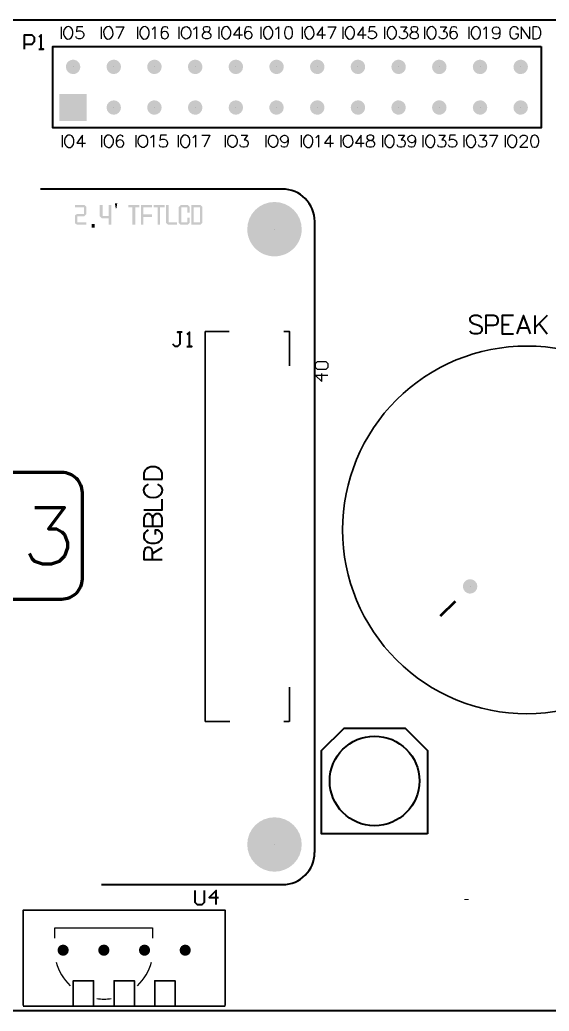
# Model space of a CAD drawing. Header units: millimetres. Extents: x 0 to 120, y 1 to 63.
# Drawn here: x 56.3 to 89.3, y 1.3 to 63.2 of the extents above; entities that cross this region are included whole.
import ezdxf

# ---------------------------------------------------------------- set-up
doc = ezdxf.new("R2010")
doc.units = ezdxf.units.MM
doc.layers.add('PDF_几何图形', color=7, linetype='Continuous', true_color=0x008000)
doc.layers.add('PDF_实体填充', color=7, linetype='Continuous', true_color=0xc64230)

msp = doc.modelspace()

# ---------------------------------------------------------------- hatches: boundary and pattern name
at = {"layer": 'PDF_实体填充', "true_color": 0x1f4769, "transparency": 33554559}
for points in [[(60.05, 60.269, 0.414229), (59.601, 60.719), (59.601, 60.719, 0.414218), (59.151, 60.269), (59.151, 60.269, 0.414205), (59.601, 59.82), (59.601, 59.82, 0.414216)], [(60.05, 60.269, 0.414229), (59.601, 60.719), (59.601, 60.719, 0.414218), (59.151, 60.269), (59.151, 60.269, 0.414205), (59.601, 59.82), (59.601, 59.82, 0.414216)], [(62.59, 60.269, 0.414215), (62.14, 60.719), (62.14, 60.719, 0.414221), (61.69, 60.269), (61.69, 60.269, 0.414208), (62.14, 59.82), (62.14, 59.82, 0.414202)], [(62.59, 60.269, 0.414215), (62.14, 60.719), (62.14, 60.719, 0.414221), (61.69, 60.269), (61.69, 60.269, 0.414208), (62.14, 59.82), (62.14, 59.82, 0.414202)], [(65.129, 60.269, 0.414218), (64.679, 60.719), (64.679, 60.719, 0.414229), (64.229, 60.269), (64.229, 60.269, 0.414216), (64.679, 59.82), (64.679, 59.82, 0.414205)], [(65.129, 60.269, 0.414218), (64.679, 60.719), (64.679, 60.719, 0.414229), (64.229, 60.269), (64.229, 60.269, 0.414216), (64.679, 59.82), (64.679, 59.82, 0.414205)], [(67.669, 60.269, 0.414227), (67.219, 60.719), (67.219, 60.719, 0.414218), (66.769, 60.269), (66.769, 60.269, 0.414205), (67.219, 59.82), (67.219, 59.82, 0.414214)], [(67.669, 60.269, 0.414227), (67.219, 60.719), (67.219, 60.719, 0.414218), (66.769, 60.269), (66.769, 60.269, 0.414205), (67.219, 59.82), (67.219, 59.82, 0.414214)], [(70.208, 60.269, 0.414221), (69.758, 60.719), (69.758, 60.719, 0.414222), (69.308, 60.269), (69.308, 60.269, 0.414209), (69.758, 59.82), (69.758, 59.82, 0.414208)], [(70.208, 60.269, 0.414221), (69.758, 60.719), (69.758, 60.719, 0.414222), (69.308, 60.269), (69.308, 60.269, 0.414209), (69.758, 59.82), (69.758, 59.82, 0.414208)], [(72.748, 60.269, 0.414215), (72.298, 60.719), (72.298, 60.719, 0.414225), (71.848, 60.269), (71.848, 60.269, 0.414212), (72.298, 59.82), (72.298, 59.82, 0.414202)], [(72.748, 60.269, 0.414215), (72.298, 60.719), (72.298, 60.719, 0.414225), (71.848, 60.269), (71.848, 60.269, 0.414212), (72.298, 59.82), (72.298, 59.82, 0.414202)], [(75.287, 60.269, 0.414229), (74.837, 60.719), (74.837, 60.719, 0.414222), (74.387, 60.269), (74.387, 60.269, 0.414209), (74.837, 59.82), (74.837, 59.82, 0.414216)], [(75.287, 60.269, 0.414229), (74.837, 60.719), (74.837, 60.719, 0.414222), (74.387, 60.269), (74.387, 60.269, 0.414209), (74.837, 59.82), (74.837, 59.82, 0.414216)], [(77.826, 60.269, 0.414229), (77.376, 60.719), (77.376, 60.719, 0.414222), (76.926, 60.269), (76.926, 60.269, 0.414209), (77.376, 59.82), (77.376, 59.82, 0.414216)], [(77.826, 60.269, 0.414229), (77.376, 60.719), (77.376, 60.719, 0.414222), (76.926, 60.269), (76.926, 60.269, 0.414209), (77.376, 59.82), (77.376, 59.82, 0.414216)], [(80.366, 60.269, 0.414215), (79.916, 60.719), (79.916, 60.719, 0.414225), (79.466, 60.269), (79.466, 60.269, 0.414212), (79.916, 59.82), (79.916, 59.82, 0.414202)], [(80.366, 60.269, 0.414215), (79.916, 60.719), (79.916, 60.719, 0.414225), (79.466, 60.269), (79.466, 60.269, 0.414212), (79.916, 59.82), (79.916, 59.82, 0.414202)], [(82.905, 60.269, 0.414229), (82.455, 60.719), (82.455, 60.719, 0.414229), (82.005, 60.269), (82.005, 60.269, 0.414216), (82.455, 59.82), (82.455, 59.82, 0.414216)], [(82.905, 60.269, 0.414229), (82.455, 60.719), (82.455, 60.719, 0.414229), (82.005, 60.269), (82.005, 60.269, 0.414216), (82.455, 59.82), (82.455, 59.82, 0.414216)], [(85.444, 60.269, 0.414229), (84.995, 60.719), (84.995, 60.719, 0.414215), (84.545, 60.269), (84.545, 60.269, 0.414202), (84.995, 59.82), (84.995, 59.82, 0.414216)], [(85.444, 60.269, 0.414229), (84.995, 60.719), (84.995, 60.719, 0.414215), (84.545, 60.269), (84.545, 60.269, 0.414202), (84.995, 59.82), (84.995, 59.82, 0.414216)], [(87.984, 60.269, 0.414215), (87.534, 60.719), (87.534, 60.719, 0.414229), (87.084, 60.269), (87.084, 60.269, 0.414216), (87.534, 59.82), (87.534, 59.82, 0.414202)], [(87.984, 60.269, 0.414215), (87.534, 60.719), (87.534, 60.719, 0.414229), (87.084, 60.269), (87.084, 60.269, 0.414216), (87.534, 59.82), (87.534, 59.82, 0.414202)], [(60.05, 57.733, 0.41422), (59.601, 58.182), (59.601, 58.182, 0.414209), (59.151, 57.733), (59.151, 57.733, 0.414207), (59.601, 57.283), (59.601, 57.283, 0.414218)], [(60.05, 57.733, 0.41422), (59.601, 58.182), (59.601, 58.182, 0.414209), (59.151, 57.733), (59.151, 57.733, 0.414207), (59.601, 57.283), (59.601, 57.283, 0.414218)], [(62.59, 57.733, 0.414205), (62.14, 58.182), (62.14, 58.182, 0.414212), (61.69, 57.733), (61.69, 57.733, 0.41421), (62.14, 57.283), (62.14, 57.283, 0.414204)], [(62.59, 57.733, 0.414205), (62.14, 58.182), (62.14, 58.182, 0.414212), (61.69, 57.733), (61.69, 57.733, 0.41421), (62.14, 57.283), (62.14, 57.283, 0.414204)], [(65.129, 57.733, 0.414209), (64.679, 58.182), (64.679, 58.182, 0.41422), (64.229, 57.733), (64.229, 57.733, 0.414218), (64.679, 57.283), (64.679, 57.283, 0.414207)], [(65.129, 57.733, 0.414209), (64.679, 58.182), (64.679, 58.182, 0.41422), (64.229, 57.733), (64.229, 57.733, 0.414218), (64.679, 57.283), (64.679, 57.283, 0.414207)], [(67.669, 57.733, 0.414218), (67.219, 58.182), (67.219, 58.182, 0.414209), (66.769, 57.733), (66.769, 57.733, 0.414207), (67.219, 57.283), (67.219, 57.283, 0.414216)], [(67.669, 57.733, 0.414218), (67.219, 58.182), (67.219, 58.182, 0.414209), (66.769, 57.733), (66.769, 57.733, 0.414207), (67.219, 57.283), (67.219, 57.283, 0.414216)], [(70.208, 57.733, 0.414212), (69.758, 58.182), (69.758, 58.182, 0.414213), (69.308, 57.733), (69.308, 57.733, 0.414211), (69.758, 57.283), (69.758, 57.283, 0.41421)], [(70.208, 57.733, 0.414212), (69.758, 58.182), (69.758, 58.182, 0.414213), (69.308, 57.733), (69.308, 57.733, 0.414211), (69.758, 57.283), (69.758, 57.283, 0.41421)], [(72.748, 57.733, 0.414205), (72.298, 58.182), (72.298, 58.182, 0.414216), (71.848, 57.733), (71.848, 57.733, 0.414214), (72.298, 57.283), (72.298, 57.283, 0.414204)], [(72.748, 57.733, 0.414205), (72.298, 58.182), (72.298, 58.182, 0.414216), (71.848, 57.733), (71.848, 57.733, 0.414214), (72.298, 57.283), (72.298, 57.283, 0.414204)], [(75.287, 57.733, 0.41422), (74.837, 58.182), (74.837, 58.182, 0.414213), (74.387, 57.733), (74.387, 57.733, 0.414211), (74.837, 57.283), (74.837, 57.283, 0.414218)], [(75.287, 57.733, 0.41422), (74.837, 58.182), (74.837, 58.182, 0.414213), (74.387, 57.733), (74.387, 57.733, 0.414211), (74.837, 57.283), (74.837, 57.283, 0.414218)], [(77.826, 57.733, 0.41422), (77.376, 58.182), (77.376, 58.182, 0.414213), (76.926, 57.733), (76.926, 57.733, 0.414211), (77.376, 57.283), (77.376, 57.283, 0.414218)], [(77.826, 57.733, 0.41422), (77.376, 58.182), (77.376, 58.182, 0.414213), (76.926, 57.733), (76.926, 57.733, 0.414211), (77.376, 57.283), (77.376, 57.283, 0.414218)], [(80.366, 57.733, 0.414205), (79.916, 58.182), (79.916, 58.182, 0.414216), (79.466, 57.733), (79.466, 57.733, 0.414214), (79.916, 57.283), (79.916, 57.283, 0.414204)], [(80.366, 57.733, 0.414205), (79.916, 58.182), (79.916, 58.182, 0.414216), (79.466, 57.733), (79.466, 57.733, 0.414214), (79.916, 57.283), (79.916, 57.283, 0.414204)], [(82.905, 57.733, 0.41422), (82.455, 58.182), (82.455, 58.182, 0.41422), (82.005, 57.733), (82.005, 57.733, 0.414218), (82.455, 57.283), (82.455, 57.283, 0.414218)], [(82.905, 57.733, 0.41422), (82.455, 58.182), (82.455, 58.182, 0.41422), (82.005, 57.733), (82.005, 57.733, 0.414218), (82.455, 57.283), (82.455, 57.283, 0.414218)], [(85.444, 57.733, 0.41422), (84.995, 58.182), (84.995, 58.182, 0.414205), (84.545, 57.733), (84.545, 57.733, 0.414204), (84.995, 57.283), (84.995, 57.283, 0.414218)], [(85.444, 57.733, 0.41422), (84.995, 58.182), (84.995, 58.182, 0.414205), (84.545, 57.733), (84.545, 57.733, 0.414204), (84.995, 57.283), (84.995, 57.283, 0.414218)], [(87.984, 57.733, 0.414205), (87.534, 58.182), (87.534, 58.182, 0.41422), (87.084, 57.733), (87.084, 57.733, 0.414218), (87.534, 57.283), (87.534, 57.283, 0.414204)], [(87.984, 57.733, 0.414205), (87.534, 58.182), (87.534, 58.182, 0.41422), (87.084, 57.733), (87.084, 57.733, 0.414218), (87.534, 57.283), (87.534, 57.283, 0.414204)], [(73.87, 50.134, 0.414212), (72.171, 51.832), (72.171, 51.832, 0.414213), (70.471, 50.134), (70.471, 50.134, 0.414216), (72.171, 48.436), (72.171, 48.436, 0.414215)], [(73.87, 50.134, 0.414212), (72.171, 51.832), (72.171, 51.832, 0.414213), (70.471, 50.134), (70.471, 50.134, 0.414216), (72.171, 48.436), (72.171, 48.436, 0.414215)], [(84.83, 27.818, 0.414213), (84.38, 28.268), (84.38, 28.268, 0.41422), (83.93, 27.818), (83.93, 27.818, 0.414216), (84.38, 27.369), (84.38, 27.369, 0.414209)], [(84.83, 27.818, 0.414213), (84.38, 28.268), (84.38, 28.268, 0.41422), (83.93, 27.818), (83.93, 27.818, 0.414216), (84.38, 27.369), (84.38, 27.369, 0.414209)], [(73.87, 11.697, 0.414213), (72.17, 13.395), (72.17, 13.395, 0.414213), (70.47, 11.697), (70.47, 11.697, 0.414213), (72.17, 9.999), (72.17, 9.999, 0.414213)], [(73.87, 11.697, 0.414213), (72.17, 13.395), (72.17, 13.395, 0.414213), (70.47, 11.697), (70.47, 11.697, 0.414213), (72.17, 9.999), (72.17, 9.999, 0.414213)], [(59.331, 5.093, 0.414213), (58.981, 5.443), (58.981, 5.443, 0.41421), (58.631, 5.093), (58.631, 5.093, 0.414211), (58.981, 4.743), (58.981, 4.743, 0.414213)], [(59.331, 5.093, 0.414213), (58.981, 5.443), (58.981, 5.443, 0.41421), (58.631, 5.093), (58.631, 5.093, 0.414211), (58.981, 4.743), (58.981, 4.743, 0.414213)], [(61.87, 5.093, 0.414224), (61.52, 5.443), (61.52, 5.443, 0.414213), (61.17, 5.093), (61.17, 5.093, 0.414213), (61.52, 4.743), (61.52, 4.743, 0.414225)], [(61.87, 5.093, 0.414224), (61.52, 5.443), (61.52, 5.443, 0.414213), (61.17, 5.093), (61.17, 5.093, 0.414213), (61.52, 4.743), (61.52, 4.743, 0.414225)], [(64.409, 5.093, 0.414213), (64.059, 5.443), (64.059, 5.443, 0.41421), (63.71, 5.093), (63.71, 5.093, 0.414211), (64.059, 4.743), (64.059, 4.743, 0.414213)], [(64.409, 5.093, 0.414213), (64.059, 5.443), (64.059, 5.443, 0.41421), (63.71, 5.093), (63.71, 5.093, 0.414211), (64.059, 4.743), (64.059, 4.743, 0.414213)], [(66.949, 5.093, 0.414213), (66.599, 5.443), (66.599, 5.443, 0.414213), (66.249, 5.093), (66.249, 5.093, 0.414213), (66.599, 4.743), (66.599, 4.743, 0.414213)], [(66.949, 5.093, 0.414213), (66.599, 5.443), (66.599, 5.443, 0.414213), (66.249, 5.093), (66.249, 5.093, 0.414213), (66.599, 4.743), (66.599, 4.743, 0.414213)]]:
    msp.add_hatch(color=139, dxfattribs=at).paths.add_polyline_path(points)
at = {"layer": 'PDF_实体填充', "true_color": 0x008000, "transparency": 33554559}
for points in [[(60.431, 51.521), (60.431, 51.064), (60.304, 50.938), (59.872, 50.938), (59.872, 50.557), (60.431, 50.557), (60.431, 50.405), (59.847, 50.405), (59.72, 50.506), (59.72, 50.988), (59.847, 51.09), (60.279, 51.09), (60.279, 51.496), (59.72, 51.496), (59.72, 51.648), (60.304, 51.648)], [(61.98, 50.405), (61.828, 50.405), (61.828, 50.811), (61.396, 50.811), (61.269, 50.938), (61.269, 51.648), (61.447, 51.648), (61.447, 50.963), (61.828, 50.963), (61.828, 51.648), (61.98, 51.648)], [(63.732, 51.496), (63.478, 51.496), (63.478, 50.405), (63.301, 50.405), (63.301, 51.496), (63.047, 51.496), (63.047, 51.648), (63.732, 51.648)], [(64.52, 51.496), (63.986, 51.496), (63.986, 51.064), (64.52, 51.064), (64.52, 50.887), (63.986, 50.887), (63.986, 50.405), (63.834, 50.405), (63.834, 51.648), (64.52, 51.648)], [(65.307, 51.496), (65.027, 51.496), (65.027, 50.405), (64.875, 50.405), (64.875, 51.496), (64.621, 51.496), (64.621, 51.648), (65.307, 51.648)], [(65.561, 50.557), (66.094, 50.557), (66.094, 50.405), (65.535, 50.405), (65.408, 50.532), (65.408, 51.648), (65.561, 51.648)], [(66.881, 51.521), (66.881, 51.166), (66.729, 51.166), (66.729, 51.496), (66.348, 51.496), (66.348, 50.557), (66.729, 50.557), (66.729, 50.862), (66.881, 50.862), (66.881, 50.532), (66.754, 50.405), (66.323, 50.405), (66.196, 50.532), (66.196, 51.521), (66.323, 51.648), (66.754, 51.648)]]:
    msp.add_hatch(color=96, dxfattribs=at).paths.add_polyline_path(points)
h = msp.add_hatch(color=96, dxfattribs=at)
h.paths.add_polyline_path([(67.516, 51.496), (67.135, 51.496), (67.135, 50.557), (67.516, 50.557)], flags=0)
h.paths.add_polyline_path([(67.668, 51.521), (67.668, 50.532), (67.541, 50.405), (66.983, 50.405), (66.983, 51.648), (67.541, 51.648)], flags=0)

# ---------------------------------------------------------------- linework, layer by layer
at = {"layer": 'PDF_几何图形', "color": 216, "lineweight": 40, "true_color": 0x800080}
msp.add_lwpolyline([(0.415, 21.1, 0.181672), (1.285, 21.963, 0.414528), (0.426, 24.271), (0.426, 61.163, -0.414198), (2.534, 63.205), (118.282, 63.211, -0.414209), (120.39, 61.124)], format="xyb", dxfattribs=at)
at = {"layer": 'PDF_几何图形', "color": 22, "lineweight": 30, "true_color": 0xc64230}
for points in [[(58.851, 62.781), (58.851, 62.02)], [(60.204, 62.781), (59.841, 62.781), (59.805, 62.455), (59.841, 62.491), (59.95, 62.527), (60.059, 62.527), (60.167, 62.491), (60.24, 62.419), (60.276, 62.31), (60.276, 62.238), (60.24, 62.129), (60.167, 62.056), (60.059, 62.02), (59.95, 62.02), (59.841, 62.056), (59.805, 62.092), (59.768, 62.165)], [(61.353, 62.781), (61.353, 62.02)], [(62.27, 62.781), (62.778, 62.781), (62.415, 62.02)], [(63.613, 62.781), (63.613, 62.02)], [(64.531, 62.636), (64.603, 62.672), (64.712, 62.781), (64.712, 62.02)], [(65.524, 62.672), (65.488, 62.745), (65.379, 62.781), (65.307, 62.781), (65.198, 62.745), (65.125, 62.636), (65.089, 62.455), (65.089, 62.274), (65.125, 62.129), (65.198, 62.056), (65.307, 62.02), (65.343, 62.02), (65.452, 62.056), (65.524, 62.129), (65.56, 62.238), (65.56, 62.274), (65.524, 62.382), (65.452, 62.455), (65.343, 62.491), (65.307, 62.491), (65.198, 62.455), (65.125, 62.382), (65.089, 62.274)], [(66.207, 62.781), (66.207, 62.02)], [(67.124, 62.636), (67.197, 62.672), (67.305, 62.781), (67.305, 62.02)], [(68.703, 62.781), (68.703, 62.02)], [(69.983, 62.02), (69.983, 62.781), (69.62, 62.274), (70.164, 62.274)], [(70.734, 62.672), (70.698, 62.745), (70.589, 62.781), (70.516, 62.781), (70.407, 62.745), (70.335, 62.636), (70.299, 62.455), (70.299, 62.274), (70.335, 62.129), (70.407, 62.056), (70.516, 62.02), (70.553, 62.02), (70.661, 62.056), (70.734, 62.129), (70.77, 62.238), (70.77, 62.274), (70.734, 62.382), (70.661, 62.455), (70.553, 62.491), (70.516, 62.491), (70.407, 62.455), (70.335, 62.382), (70.299, 62.274)], [(71.32, 62.781), (71.32, 62.02)], [(72.237, 62.636), (72.31, 62.672), (72.419, 62.781), (72.419, 62.02)], [(73.896, 62.781), (73.896, 62.02)], [(75.176, 62.02), (75.176, 62.781), (74.814, 62.274), (75.358, 62.274)], [(75.492, 62.781), (76, 62.781), (75.637, 62.02)], [(76.425, 62.781), (76.425, 62.02)], [(77.705, 62.02), (77.705, 62.781), (77.343, 62.274), (77.887, 62.274)], [(78.456, 62.781), (78.093, 62.781), (78.057, 62.455), (78.093, 62.491), (78.202, 62.527), (78.311, 62.527), (78.42, 62.491), (78.492, 62.419), (78.529, 62.31), (78.529, 62.238), (78.492, 62.129), (78.42, 62.056), (78.311, 62.02), (78.202, 62.02), (78.093, 62.056), (78.057, 62.092), (78.021, 62.165)], [(79.042, 62.781), (79.042, 62.02)], [(80.032, 62.781), (80.431, 62.781), (80.214, 62.491), (80.323, 62.491), (80.395, 62.455), (80.431, 62.419), (80.468, 62.31), (80.468, 62.238), (80.431, 62.129), (80.359, 62.056), (80.25, 62.02), (80.141, 62.02), (80.032, 62.056), (79.996, 62.092), (79.96, 62.165)], [(81.521, 62.781), (81.521, 62.02)], [(82.511, 62.781), (82.91, 62.781), (82.693, 62.491), (82.801, 62.491), (82.874, 62.455), (82.91, 62.419), (82.946, 62.31), (82.946, 62.238), (82.91, 62.129), (82.838, 62.056), (82.729, 62.02), (82.62, 62.02), (82.511, 62.056), (82.475, 62.092), (82.439, 62.165)], [(83.552, 62.672), (83.516, 62.745), (83.407, 62.781), (83.335, 62.781), (83.226, 62.745), (83.153, 62.636), (83.117, 62.455), (83.117, 62.274), (83.153, 62.129), (83.226, 62.056), (83.335, 62.02), (83.371, 62.02), (83.48, 62.056), (83.552, 62.129), (83.588, 62.238), (83.588, 62.274), (83.552, 62.382), (83.48, 62.455), (83.371, 62.491), (83.335, 62.491), (83.226, 62.455), (83.153, 62.382), (83.117, 62.274)], [(84.29, 62.781), (84.29, 62.02)], [(85.208, 62.636), (85.28, 62.672), (85.389, 62.781), (85.389, 62.02)], [(86.238, 62.527), (86.201, 62.419), (86.129, 62.346), (86.02, 62.31), (85.984, 62.31), (85.875, 62.346), (85.802, 62.419), (85.766, 62.527), (85.766, 62.563), (85.802, 62.672), (85.875, 62.745), (85.984, 62.781), (86.02, 62.781), (86.129, 62.745), (86.201, 62.672), (86.238, 62.527), (86.238, 62.346), (86.201, 62.165), (86.129, 62.056), (86.02, 62.02), (85.948, 62.02), (85.839, 62.056), (85.802, 62.129)], [(87.392, 62.6), (87.356, 62.672), (87.284, 62.745), (87.211, 62.781), (87.066, 62.781), (86.993, 62.745), (86.921, 62.672), (86.885, 62.6), (86.848, 62.491), (86.848, 62.31), (86.885, 62.201), (86.921, 62.129), (86.993, 62.056), (87.066, 62.02), (87.211, 62.02), (87.284, 62.056), (87.356, 62.129), (87.392, 62.201), (87.392, 62.31), (87.211, 62.31)], [(88.074, 62.781), (88.074, 62.02), (87.566, 62.781), (87.566, 62.02)], [(58.915, 56.008), (58.915, 55.247)], [(60.195, 55.247), (60.195, 56.008), (59.833, 55.5), (60.377, 55.5)], [(61.378, 56.008), (61.378, 55.247)], [(62.731, 55.899), (62.695, 55.971), (62.586, 56.008), (62.513, 56.008), (62.405, 55.971), (62.332, 55.863), (62.296, 55.682), (62.296, 55.5), (62.332, 55.355), (62.405, 55.283), (62.513, 55.247), (62.55, 55.247), (62.658, 55.283), (62.731, 55.355), (62.767, 55.464), (62.767, 55.5), (62.731, 55.609), (62.658, 55.682), (62.55, 55.718), (62.513, 55.718), (62.405, 55.682), (62.332, 55.609), (62.296, 55.5)], [(63.511, 56.008), (63.511, 55.247)], [(64.429, 55.863), (64.502, 55.899), (64.61, 56.008), (64.61, 55.247)], [(65.423, 56.008), (65.06, 56.008), (65.024, 55.682), (65.06, 55.718), (65.169, 55.754), (65.278, 55.754), (65.387, 55.718), (65.459, 55.645), (65.495, 55.536), (65.495, 55.464), (65.459, 55.355), (65.387, 55.283), (65.278, 55.247), (65.169, 55.247), (65.06, 55.283), (65.024, 55.319), (64.987, 55.392)], [(66.152, 56.008), (66.152, 55.247)], [(67.07, 55.863), (67.143, 55.899), (67.251, 56.008), (67.251, 55.247)], [(67.628, 56.008), (68.136, 56.008), (67.774, 55.247)], [(69.098, 56.008), (69.098, 55.247)], [(70.088, 56.008), (70.487, 56.008), (70.27, 55.718), (70.378, 55.718), (70.451, 55.682), (70.487, 55.645), (70.523, 55.536), (70.523, 55.464), (70.487, 55.355), (70.415, 55.283), (70.306, 55.247), (70.197, 55.247), (70.088, 55.283), (70.052, 55.319), (70.016, 55.392)], [(71.637, 56.008), (71.637, 55.247)], [(73.027, 55.754), (72.99, 55.645), (72.918, 55.573), (72.809, 55.536), (72.773, 55.536), (72.664, 55.573), (72.591, 55.645), (72.555, 55.754), (72.555, 55.79), (72.591, 55.899), (72.664, 55.971), (72.773, 56.008), (72.809, 56.008), (72.918, 55.971), (72.99, 55.899), (73.027, 55.754), (73.027, 55.573), (72.99, 55.392), (72.918, 55.283), (72.809, 55.247), (72.736, 55.247), (72.628, 55.283), (72.591, 55.355)], [(73.825, 56.008), (73.825, 55.247)], [(74.742, 55.863), (74.815, 55.899), (74.924, 56.008), (74.924, 55.247)], [(75.663, 55.247), (75.663, 56.008), (75.301, 55.5), (75.845, 55.5)], [(76.306, 56.008), (76.306, 55.247)], [(77.587, 55.247), (77.587, 56.008), (77.224, 55.5), (77.768, 55.5)], [(78.904, 56.008), (78.904, 55.247)], [(79.894, 56.008), (80.293, 56.008), (80.075, 55.718), (80.184, 55.718), (80.256, 55.682), (80.293, 55.645), (80.329, 55.536), (80.329, 55.464), (80.293, 55.355), (80.22, 55.283), (80.111, 55.247), (80.002, 55.247), (79.894, 55.283), (79.857, 55.319), (79.821, 55.392)], [(80.971, 55.754), (80.935, 55.645), (80.862, 55.573), (80.753, 55.536), (80.717, 55.536), (80.608, 55.573), (80.536, 55.645), (80.499, 55.754), (80.499, 55.79), (80.536, 55.899), (80.608, 55.971), (80.717, 56.008), (80.753, 56.008), (80.862, 55.971), (80.935, 55.899), (80.971, 55.754), (80.971, 55.573), (80.935, 55.392), (80.862, 55.283), (80.753, 55.247), (80.681, 55.247), (80.572, 55.283), (80.536, 55.355)], [(81.437, 56.008), (81.437, 55.247)], [(82.427, 56.008), (82.826, 56.008), (82.609, 55.718), (82.717, 55.718), (82.79, 55.682), (82.826, 55.645), (82.862, 55.536), (82.862, 55.464), (82.826, 55.355), (82.754, 55.283), (82.645, 55.247), (82.536, 55.247), (82.427, 55.283), (82.391, 55.319), (82.355, 55.392)], [(83.468, 56.008), (83.105, 56.008), (83.069, 55.682), (83.105, 55.718), (83.214, 55.754), (83.323, 55.754), (83.432, 55.718), (83.504, 55.645), (83.541, 55.536), (83.541, 55.464), (83.504, 55.355), (83.432, 55.283), (83.323, 55.247), (83.214, 55.247), (83.105, 55.283), (83.069, 55.319), (83.033, 55.392)], [(83.982, 56.008), (83.982, 55.247)], [(84.972, 56.008), (85.371, 56.008), (85.154, 55.718), (85.262, 55.718), (85.335, 55.682), (85.371, 55.645), (85.408, 55.536), (85.408, 55.464), (85.371, 55.355), (85.299, 55.283), (85.19, 55.247), (85.081, 55.247), (84.972, 55.283), (84.936, 55.319), (84.9, 55.392)], [(85.578, 56.008), (86.086, 56.008), (85.723, 55.247)], [(86.555, 56.008), (86.555, 55.247)], [(87.509, 55.826), (87.509, 55.863), (87.545, 55.935), (87.581, 55.971), (87.654, 56.008), (87.799, 56.008), (87.872, 55.971), (87.908, 55.935), (87.944, 55.863), (87.944, 55.79), (87.908, 55.718), (87.835, 55.609), (87.473, 55.247), (87.98, 55.247)]]:
    msp.add_lwpolyline(points, dxfattribs=at)
for points in [[(67.864, 62.781), (67.755, 62.745), (67.719, 62.672), (67.719, 62.6), (67.755, 62.527), (67.828, 62.491), (67.973, 62.455), (68.082, 62.419), (68.154, 62.346), (68.19, 62.274), (68.19, 62.165), (68.154, 62.092), (68.118, 62.056), (68.009, 62.02), (67.864, 62.02), (67.755, 62.056), (67.719, 62.092), (67.683, 62.165), (67.683, 62.274), (67.719, 62.346), (67.791, 62.419), (67.9, 62.455), (68.045, 62.491), (68.118, 62.527), (68.154, 62.6), (68.154, 62.672), (68.118, 62.745), (68.009, 62.781)], [(73.013, 62.781), (72.905, 62.745), (72.832, 62.636), (72.796, 62.455), (72.796, 62.346), (72.832, 62.165), (72.905, 62.056), (73.013, 62.02), (73.086, 62.02), (73.195, 62.056), (73.267, 62.165), (73.304, 62.346), (73.304, 62.455), (73.267, 62.636), (73.195, 62.745), (73.086, 62.781)], [(80.819, 62.781), (80.711, 62.745), (80.674, 62.672), (80.674, 62.6), (80.711, 62.527), (80.783, 62.491), (80.928, 62.455), (81.037, 62.419), (81.109, 62.346), (81.146, 62.274), (81.146, 62.165), (81.109, 62.092), (81.073, 62.056), (80.964, 62.02), (80.819, 62.02), (80.711, 62.056), (80.674, 62.092), (80.638, 62.165), (80.638, 62.274), (80.674, 62.346), (80.747, 62.419), (80.856, 62.455), (81.001, 62.491), (81.073, 62.527), (81.109, 62.6), (81.109, 62.672), (81.073, 62.745), (80.964, 62.781)], [(88.285, 62.02), (88.538, 62.02), (88.647, 62.056), (88.72, 62.129), (88.756, 62.201), (88.792, 62.31), (88.792, 62.491), (88.756, 62.6), (88.72, 62.672), (88.647, 62.745), (88.538, 62.781), (88.285, 62.781)], [(78.084, 56.008), (77.975, 55.971), (77.939, 55.899), (77.939, 55.826), (77.975, 55.754), (78.047, 55.718), (78.192, 55.682), (78.301, 55.645), (78.374, 55.573), (78.41, 55.5), (78.41, 55.392), (78.374, 55.319), (78.338, 55.283), (78.229, 55.247), (78.084, 55.247), (77.975, 55.283), (77.939, 55.319), (77.902, 55.392), (77.902, 55.5), (77.939, 55.573), (78.011, 55.645), (78.12, 55.682), (78.265, 55.718), (78.338, 55.754), (78.374, 55.826), (78.374, 55.899), (78.338, 55.971), (78.229, 56.008)], [(88.369, 56.008), (88.26, 55.971), (88.187, 55.863), (88.151, 55.682), (88.151, 55.573), (88.187, 55.392), (88.26, 55.283), (88.369, 55.247), (88.441, 55.247), (88.55, 55.283), (88.622, 55.392), (88.659, 55.573), (88.659, 55.682), (88.622, 55.863), (88.55, 55.971), (88.441, 56.008)]]:
    msp.add_lwpolyline(points, close=True, dxfattribs=at)
at = {"layer": 'PDF_几何图形', "lineweight": 40}
for points in [[(56.575, 61.383), (56.575, 62.271), (57.019, 62.271), (57.167, 62.123), (57.167, 61.827), (57.019, 61.679), (56.575, 61.679)], [(57.463, 61.383), (57.759, 61.383), (57.611, 61.383), (57.611, 62.271), (57.463, 62.123)], [(85.112, 44.57), (85.003, 44.678), (84.84, 44.733), (84.623, 44.733), (84.459, 44.678), (84.351, 44.57), (84.351, 44.461), (84.405, 44.352), (84.459, 44.298), (84.568, 44.243), (84.895, 44.135), (85.003, 44.08), (85.058, 44.026), (85.112, 43.917), (85.112, 43.754), (85.003, 43.646), (84.84, 43.591), (84.623, 43.591), (84.459, 43.646), (84.351, 43.754)], [(85.368, 44.135), (85.858, 44.135), (86.021, 44.189), (86.075, 44.243), (86.13, 44.352), (86.13, 44.515), (86.075, 44.624), (86.021, 44.678), (85.858, 44.733), (85.368, 44.733), (85.368, 43.591)], [(87.093, 44.733), (86.385, 44.733), (86.385, 43.591), (87.093, 43.591)], [(88.154, 43.591), (87.718, 44.733), (87.283, 43.591)], [(88.42, 44.733), (88.42, 43.591)], [(89.182, 44.733), (88.42, 43.972)], [(86.385, 44.189), (86.821, 44.189)], [(87.446, 43.972), (87.99, 43.972)], [(88.692, 44.243), (89.182, 43.591)], [(66.413, 43.698), (66.116, 43.698), (66.265, 43.698), (66.265, 42.958), (66.116, 42.81), (65.968, 42.81), (65.82, 42.958)], [(66.709, 42.81), (67.005, 42.81), (66.857, 42.81), (66.857, 43.698), (66.709, 43.55)], [(64.019, 32.606), (65.162, 32.606), (65.162, 33.259)], [(64.564, 32.079), (64.509, 32.242), (64.455, 32.297), (64.346, 32.351), (64.237, 32.351), (64.128, 32.297), (64.074, 32.242), (64.019, 32.079), (64.019, 31.59), (65.162, 31.59), (65.162, 32.079), (65.107, 32.242), (65.053, 32.297), (64.944, 32.351), (64.781, 32.351), (64.672, 32.297), (64.618, 32.242), (64.564, 32.079), (64.564, 31.59)], [(64.292, 31.329), (64.183, 31.275), (64.074, 31.166), (64.019, 31.057), (64.019, 30.84), (64.074, 30.731), (64.183, 30.622), (64.292, 30.568), (64.455, 30.514), (64.727, 30.514), (64.89, 30.568), (64.999, 30.622), (65.107, 30.731), (65.162, 30.84), (65.162, 31.057), (65.107, 31.166), (64.999, 31.275), (64.89, 31.329), (64.727, 31.329), (64.727, 31.057)], [(64.564, 29.498), (64.564, 29.987), (64.509, 30.15), (64.455, 30.204), (64.346, 30.258), (64.237, 30.258), (64.128, 30.204), (64.074, 30.15), (64.019, 29.987), (64.019, 29.498), (65.162, 29.498)], [(64.564, 29.878), (65.162, 30.258)], [(67.203, 8.833), (67.203, 8.094), (67.351, 7.946), (67.647, 7.946), (67.795, 8.094), (67.795, 8.833)], [(68.536, 7.946), (68.536, 8.833), (68.092, 8.39), (68.684, 8.39)]]:
    msp.add_lwpolyline(points, dxfattribs=at)
for points in [[(88.804, 61.538), (88.804, 56.464), (58.331, 56.464), (58.331, 61.538)], [(65.162, 34.519), (65.162, 34.9), (65.107, 35.063), (64.999, 35.172), (64.89, 35.226), (64.727, 35.28), (64.455, 35.28), (64.292, 35.226), (64.183, 35.172), (64.074, 35.063), (64.019, 34.9), (64.019, 34.519)], [(81.715, 12.371), (75.113, 12.371), (75.113, 17.571), (76.51, 18.966), (80.319, 18.966), (81.715, 17.571)]]:
    msp.add_lwpolyline(points, close=True, dxfattribs=at)
at = {"layer": 'PDF_几何图形', "color": 22, "lineweight": 211, "true_color": 0xc64230}
for points in [[(59.601, 60.27), (59.601, 60.27)], [(62.14, 60.27), (62.14, 60.27)], [(64.679, 60.27), (64.679, 60.27)], [(67.219, 60.27), (67.219, 60.27)], [(69.758, 60.27), (69.758, 60.27)], [(72.298, 60.27), (72.298, 60.27)], [(74.837, 60.27), (74.837, 60.27)], [(77.376, 60.27), (77.376, 60.27)], [(79.916, 60.27), (79.916, 60.27)], [(82.455, 60.27), (82.455, 60.27)], [(84.995, 60.27), (84.995, 60.27)], [(87.534, 60.27), (87.534, 60.27)], [(62.14, 57.733), (62.14, 57.733)], [(64.679, 57.733), (64.679, 57.733)], [(67.219, 57.733), (67.219, 57.733)], [(69.758, 57.733), (69.758, 57.733)], [(72.298, 57.733), (72.298, 57.733)], [(74.837, 57.733), (74.837, 57.733)], [(77.376, 57.733), (77.376, 57.733)], [(79.916, 57.733), (79.916, 57.733)], [(82.455, 57.733), (82.455, 57.733)], [(84.995, 57.733), (84.995, 57.733)], [(87.534, 57.733), (87.534, 57.733)], [(72.171, 50.134), (72.171, 50.134)], [(84.38, 27.818), (84.38, 27.818)], [(72.17, 11.697), (72.17, 11.697)], [(58.981, 5.093), (58.981, 5.093)], [(61.52, 5.093), (61.52, 5.093)], [(64.059, 5.093), (64.059, 5.093)], [(66.599, 5.093), (66.599, 5.093)]]:
    msp.add_lwpolyline(points, dxfattribs=at)
at = {"layer": 'PDF_几何图形', "color": 8, "lineweight": 211, "true_color": 0x808080}
for points in [[(59.601, 60.27), (59.601, 60.27)], [(62.14, 60.27), (62.14, 60.27)], [(64.679, 60.27), (64.679, 60.27)], [(67.219, 60.27), (67.219, 60.27)], [(69.758, 60.27), (69.758, 60.27)], [(72.298, 60.27), (72.298, 60.27)], [(74.837, 60.27), (74.837, 60.27)], [(77.376, 60.27), (77.376, 60.27)], [(79.916, 60.27), (79.916, 60.27)], [(82.455, 60.27), (82.455, 60.27)], [(84.995, 60.27), (84.995, 60.27)], [(87.534, 60.27), (87.534, 60.27)], [(62.14, 57.733), (62.14, 57.733)], [(64.679, 57.733), (64.679, 57.733)], [(67.219, 57.733), (67.219, 57.733)], [(69.758, 57.733), (69.758, 57.733)], [(72.298, 57.733), (72.298, 57.733)], [(74.837, 57.733), (74.837, 57.733)], [(77.376, 57.733), (77.376, 57.733)], [(79.916, 57.733), (79.916, 57.733)], [(82.455, 57.733), (82.455, 57.733)], [(84.995, 57.733), (84.995, 57.733)], [(87.534, 57.733), (87.534, 57.733)], [(72.171, 50.134), (72.171, 50.134)], [(84.38, 27.818), (84.38, 27.818)], [(72.17, 11.697), (72.17, 11.697)], [(58.981, 5.093), (58.981, 5.093)], [(61.52, 5.093), (61.52, 5.093)], [(64.059, 5.093), (64.059, 5.093)], [(66.599, 5.093), (66.599, 5.093)]]:
    msp.add_lwpolyline(points, dxfattribs=at)
at = {"layer": 'PDF_几何图形', "lineweight": 40}
for points in [[(74.683, 11.194), (74.683, 50.607, 0.414212), (72.647, 52.64), (57.569, 52.64)], [(61.378, 9.19), (72.676, 9.19, 0.414213), (74.676, 11.188)]]:
    msp.add_lwpolyline(points, format="xyb", dxfattribs=at)
at = {"layer": 'PDF_几何图形', "lineweight": 35}
for points in [[(69.377, 19.389), (67.854, 19.389), (67.854, 43.734), (69.352, 43.734)], [(72.755, 43.734), (73.11, 43.734), (73.11, 41.606)], [(73.103, 19.389), (73.103, 21.532)], [(72.755, 19.389), (73.091, 19.389)], [(56.481, 1.637), (56.481, 5.093), (56.481, 7.59), (66.599, 7.59), (69.098, 7.59), (69.098, 5.093), (69.098, 1.637)], [(59.616, 1.597), (59.616, 3.19), (60.885, 3.19), (60.885, 1.597)], [(62.155, 1.597), (62.155, 3.19), (63.425, 3.19), (63.425, 1.597)], [(64.694, 1.597), (64.694, 3.19), (65.964, 3.19), (65.964, 1.597)], [(56.481, 1.597), (66.599, 1.597), (69.098, 1.597)]]:
    msp.add_lwpolyline(points, dxfattribs=at)
msp.add_lwpolyline([(99.412, 31.35, 0.414213), (87.915, 42.835, 0.414214), (76.417, 31.35, 0.414214), (87.915, 19.864, 0.414213)], format="xyb", close=True, dxfattribs=at)
at = {"layer": 'PDF_几何图形', "lineweight": 30}
msp.add_lwpolyline([(74.863, 41.37), (74.736, 41.496), (74.736, 41.75), (74.863, 41.877), (75.37, 41.877), (75.497, 41.75), (75.497, 41.496), (75.37, 41.37)], close=True, dxfattribs=at)
for points in [[(75.497, 40.989), (74.736, 40.989), (75.117, 40.609), (75.117, 41.116)], [(73.091, 19.389), (73.103, 19.401)], [(58.473, 5.854), (58.473, 6.488), (64.567, 6.488), (64.567, 5.854)]]:
    msp.add_lwpolyline(points, dxfattribs=at)
at = {"layer": 'PDF_几何图形', "color": 22, "lineweight": 106, "true_color": 0xc64230}
msp.add_lwpolyline([(58.892, 27.011), (32.432, 27.011, -0.414215), (31.162, 28.279), (31.162, 33.682, -0.414215), (32.432, 34.951), (58.892, 34.951, -0.414215), (60.162, 33.682), (60.162, 28.279, -0.414214)], format="xyb", close=True, dxfattribs=at)
at = {"layer": 'PDF_几何图形', "color": 22, "lineweight": 120, "true_color": 0xc64230}
msp.add_lwpolyline([(57.212, 32.758), (59.074, 32.758), (58.058, 31.406), (58.566, 31.406), (58.904, 31.236), (59.074, 31.067), (59.243, 30.56), (59.243, 30.222), (59.074, 29.715), (58.735, 29.377), (58.227, 29.207), (57.72, 29.207), (57.212, 29.377), (57.043, 29.546), (56.873, 29.884)], dxfattribs=at)
at = {"layer": 'PDF_几何图形', "lineweight": 53}
msp.add_lwpolyline([(83.439, 26.878), (82.515, 25.955)], dxfattribs=at)
at = {"layer": 'PDF_几何图形', "lineweight": 18}
msp.add_lwpolyline([(84.025, 8.268), (84.279, 8.268)], dxfattribs=at)
at = {"layer": 'PDF_几何图形', "color": 216, "lineweight": 40, "true_color": 0x800080}
msp.add_lwpolyline([(31.732, 1.285), (50.14, 1.33), (88.358, 1.33), (118.298, 1.33)], dxfattribs=at)
at = {"layer": 'PDF_几何图形', "lineweight": 40}
msp.add_circle((78.416, 15.667), 2.798, dxfattribs=at)
at = {"layer": 'PDF_几何图形', "lineweight": 30}
for centre, radius, start, end in [((61.516, 5.094), 3.054, 194.05369, 226.6695), ((61.524, 5.094), 3.054, 313.41888, 345.94653), ((61.52, 5.099), 3.061, 261.73902, 278.73801)]:
    msp.add_arc(centre, radius, start, end, dxfattribs=at)
at = {"layer": 'PDF_几何图形', "color": 22, "lineweight": 30, "true_color": 0xc64230}
for centre, major_axis, ratio, start_param, end_param in [((59.3, 62.398), (-0.005, 0.393), 0.756108, 0.226916, 6.510101), ((61.802, 62.398), (-0.006, 0.393), 0.755811, 0.225686, 6.508871), ((64.062, 62.398), (-0.006, 0.393), 0.75583, 0.225616, 6.508801), ((66.656, 62.398), (-0.006, 0.393), 0.755822, 0.2256264924911497, 6.508811799670736), ((69.152, 62.398), (-0.006, 0.393), 0.755829, 0.225639, 6.508824), ((71.769, 62.398), (-0.005, 0.393), 0.755819, 0.226513, 6.509698), ((74.345, 62.398), (-0.005, 0.393), 0.756241, 0.226415, 6.5096), ((76.874, 62.398), (-0.005, 0.393), 0.755856, 0.226575, 6.50976), ((79.491, 62.398), (-0.005, 0.393), 0.755847, 0.226562, 6.509747), ((81.97, 62.398), (-0.005, 0.393), 0.755847, 0.226563, 6.509748), ((84.739, 62.398), (-0.005, 0.393), 0.755833, 0.226507, 6.509692), ((59.364, 55.625), (-0.005, 0.393), 0.75582, 0.2266, 6.509785), ((61.827, 55.625), (-0.006, 0.393), 0.755848, 0.225692, 6.508877), ((63.961, 55.625), (-0.006, 0.393), 0.755823, 0.2256332188047199, 6.508818525984306), ((66.602, 55.625), (-0.006, 0.393), 0.755844, 0.225671, 6.508856), ((69.547, 55.625), (-0.006, 0.393), 0.755844, 0.2256712502745731, 6.508856557454158), ((72.087, 55.625), (-0.006, 0.393), 0.755826, 0.2257013560299632, 6.508886663209549), ((74.274, 55.625), (-0.006, 0.393), 0.755816, 0.225714, 6.508899), ((76.756, 55.625), (-0.005, 0.393), 0.755856, 0.226581248090835, 6.509766555270421), ((79.353, 55.625), (-0.006, 0.393), 0.755853, 0.225713, 6.508898), ((81.886, 55.625), (-0.005, 0.393), 0.755847, 0.226569, 6.509754), ((84.431, 55.625), (-0.006, 0.393), 0.75583, 0.225647, 6.508832), ((87.004, 55.625), (-0.005, 0.393), 0.755811, 0.2266, 6.509785)]:
    msp.add_ellipse(centre, major_axis=major_axis, ratio=ratio, start_param=start_param, end_param=end_param, dxfattribs=at)
at = {"layer": 'PDF_几何图形', "lineweight": 40}
msp.add_ellipse((64.591, 33.816), major_axis=(-0.589, 0.001), ratio=0.754304, start_param=5.247663, end_param=10.465814, dxfattribs=at)
at = {"layer": 'PDF_实体填充', "lineweight": 211, "transparency": 33554559}
msp.add_solid([(58.749, 58.583), (58.749, 56.882), (60.452, 58.583), (60.452, 56.882)], dxfattribs=at)
at = {"layer": 'PDF_实体填充', "color": 8, "lineweight": 211, "true_color": 0x808080, "transparency": 33554559}
msp.add_solid([(58.851, 58.482), (58.851, 56.984), (60.35, 58.482), (60.35, 56.984)], dxfattribs=at)
at = {"layer": 'PDF_实体填充', "color": 96, "lineweight": 40, "true_color": 0x008000, "transparency": 33554559}
for points in [[(62.31, 51.445), (62.26, 51.445), (62.361, 51.749), (62.209, 51.749)], [(60.939, 50.227), (60.761, 50.227), (60.939, 50.456), (60.761, 50.456)]]:
    msp.add_solid(points, dxfattribs=at)

doc.saveas('drawing.dxf')
